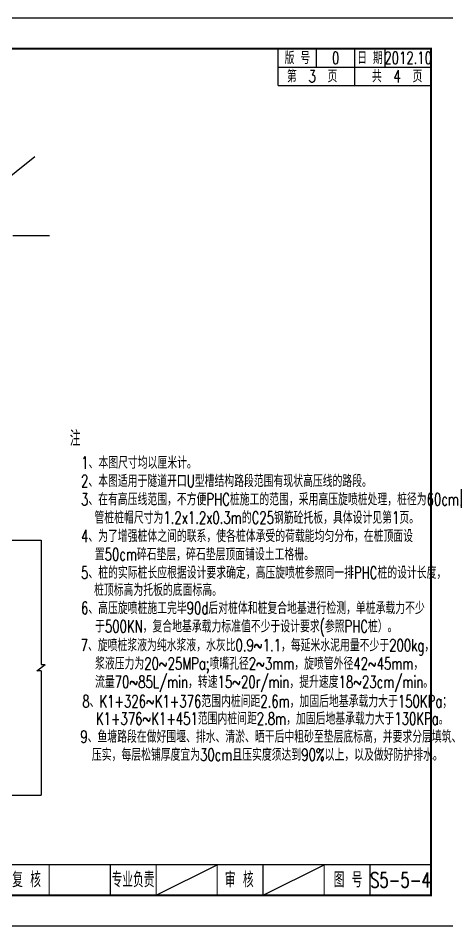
# Model space of a CAD drawing. Extents: x 216 to 1896, y 86 to 483.
# Drawn here: x 1330.8 to 1471.2, y 185.8 to 482.8 of the extents above; entities that cross this region are included whole.
import ezdxf
from ezdxf.enums import TextEntityAlignment as Align

# ---------------------------------------------------------------- set-up
doc = ezdxf.new("R2010")
doc.units = 0
doc.header["$LTSCALE"] = 5
doc.header["$MEASUREMENT"] = 0
doc.layers.get('0').update_dxf_attribs({"linetype": 'CONTINUOUS'})
for name, color, linetype in [('图框', 7, 'CONTINUOUS'), ('尺寸标注', 4, 'CONTINUOUS'), ('次轮廓', 7, 'CONTINUOUS'), ('次轮廓线', 7, 'CONTINUOUS'), ('页码', 3, 'CONTINUOUS')]:
    doc.layers.add(name, color=color, linetype=linetype)
doc.styles.get("Standard").update_dxf_attribs({"font": 'simplex1.shx', "width": 0.7, "bigfont": 'hztxt.shx'})

# ---------------------------------------------------------------- blocks, each defined once
blk = doc.blocks.new('series')
at = {"width": 0.75}
for tag, height, p in [('页码', 4, (-35, -19)), ('图名', 5, (-220, -282)), ('图号', 5, (-20, -282))]:
    blk.add_attdef(tag, text='', height=height, dxfattribs=at).set_placement(p, align=Align.MIDDLE_CENTER)

msp = doc.modelspace()

# ---------------------------------------------------------------- linework, layer by layer
for p, q in [((1375.99162, 195.83595), (1395.99162, 205.83595)), ((1410.99162, 195.83595), (1430.99162, 205.83595))]:
    msp.add_line(p, q)
msp.add_lwpolyline([(1475.99162, 185.83595), (1475.99162, 482.83595), (1055.99162, 482.83595), (1055.99162, 185.83595)], close=True)
at = {"layer": '图框'}
for p, q in [((1415.99162, 460.83595), (1415.99162, 472.83595)), ((1428.49162, 466.83595), (1428.49162, 472.83595)), ((1440.99162, 466.83595), (1440.99162, 472.83595)), ((1450.99162, 466.83595), (1450.99162, 472.83595)), ((1415.99162, 466.83595), (1465.99162, 466.83595)), ((1440.99162, 460.83595), (1440.99162, 466.83595)), ((1415.99162, 460.83595), (1465.99162, 460.83595))]:
    msp.add_line(p, q, dxfattribs=at)
for points, const_width in [([(1465.99162, 472.83595), (1085.99162, 472.83595), (1085.99162, 195.83595), (1465.99162, 195.83595), (1465.99162, 472.83595)], 0.7), ([(1085.99162, 205.83595), (1465.99162, 205.83595)], 0.4), ([(1340.99162, 195.83595), (1340.99162, 205.83595)], 0.4), ([(1360.99162, 195.83595), (1360.99162, 205.83595)], 0.4), ([(1360.99162, 195.83595), (1360.99162, 205.83595)], 0.4), ([(1375.99162, 195.83595), (1375.99162, 205.83595)], 0.4), ([(1395.99162, 195.83595), (1395.99162, 205.83595)], 0.4), ([(1410.99162, 195.83595), (1410.99162, 205.83595)], 0.4), ([(1430.99162, 195.83595), (1430.99162, 205.83595)], 0.4), ([(1445.99162, 195.83595), (1445.99162, 205.83595)], 0.4)]:
    msp.add_lwpolyline(points, dxfattribs=dict(at, const_width=const_width))
at = {"layer": '次轮廓', "linetype": 'Continuous'}
msp.add_line((1329.03703, 411.72969), (1341.14406, 411.72969), dxfattribs=at)
at = {"layer": '次轮廓线'}
msp.add_line((1321.79574, 425.98284), (1336.27833, 437.53857), dxfattribs=at)
at = {"layer": '页码', "color": 3}
for p, q in [((1103.75441, 312.08546), (1338.32053, 312.08546)), ((1338.32053, 312.08546), (1338.32053, 271.31386)), ((1336.92001, 269.31386), (1339.72106, 271.31386)), ((1338.32053, 271.31386), (1339.72106, 271.31386)), ((1338.32053, 269.31386), (1336.92001, 269.31386)), ((1338.32053, 269.31386), (1338.32053, 228.54803)), ((1103.75441, 228.54803), (1338.32053, 228.54803))]:
    msp.add_line(p, q, dxfattribs=at)

# ---------------------------------------------------------------- block references
at = {"layer": '图框'}
ref = msp.add_blockref('series', (1475.99162, 482.83595), dxfattribs=at)
ref.add_attrib('页码', '第  3  页     共  4  页', dxfattribs={"layer": '0', "height": 4, "width": 0.7}).set_placement((1440.99162, 463.83595), align=Align.MIDDLE_CENTER)
ref.add_attrib('图名', '隧道地基处理设计图', dxfattribs={"layer": '0', "height": 5, "width": 0.7}).set_placement((1255.99162, 200.83595), align=Align.MIDDLE_CENTER)
ref.add_attrib('图号', 'S5-5-4', dxfattribs={"layer": '0', "height": 5, "width": 0.7}).set_placement((1455.99162, 200.83595), align=Align.MIDDLE_CENTER)

# ---------------------------------------------------------------- texts
at = {"color": 7, "width": 0.7}
msp.add_text('注', height=5, dxfattribs=at).set_placement((1347.75202, 342.82535))
at = {"layer": '图框', "width": 0.7}
for s, height, p in [('版 号', 4, (1422.24162, 469.83595)), ('0', 4, (1434.74162, 469.83595)), ('日 期', 4, (1445.99162, 469.83595)), ('2012.10', 4, (1458.49162, 469.83595)), ('复 核', 5, (1333.5872, 200.93054)), ('专业负责', 5, (1368.43795, 200.93054)), ('审 核', 5, (1403.21175, 200.93054)), ('图 号', 5, (1438.83092, 200.93054))]:
    msp.add_text(s, height=height, dxfattribs=at).set_placement(p, align=Align.MIDDLE_CENTER)
at = {"layer": '尺寸标注', "color": 7, "linetype": 'Continuous', "width": 0.7}
for s, p in [('1、本图尺寸均以厘米计。', (1351.48534, 335.3913)), ('2、本图适用于隧道开口U型槽结构路段范围有现状高压线的路段。', (1351.41827, 329.3913)), ('3、在有高压线范围，不方便PHC桩施工的范围，采用高压旋喷桩处理，桩径为60cm，', (1351.41427, 323.3913)), ('管桩桩帽尺寸为1.2x1.2x0.3m的C25钢筋砼托板，具体设计见第1页。', (1355.80965, 317.3913)), ('4、为了增强桩体之间的联系，使各桩体承受的荷载能均匀分布，在桩顶面设', (1351.41827, 311.3913)), ('置50cm碎石垫层，碎石垫层顶面铺设土工格栅。', (1355.92039, 305.3913)), ('5、桩的实际桩长应根据设计要求确定，高压旋喷桩参照同一排PHC桩的设计长度，', (1351.41827, 299.3913)), ('桩顶标高为托板的底面标高。', (1355.68288, 293.74914)), ('6、高压旋喷桩施工完毕90d后对桩体和桩复合地基进行检测，单桩承载力不少', (1351.41827, 287.82819)), ('于500KN，复合地基承载力标准值不少于设计要求(参照PHC桩）。', (1356.00106, 281.82819)), ('7、旋喷桩浆液为纯水浆液，水灰比0.9~1.1，每延米水泥用量不少于200kg，', (1351.28657, 275.66333)), ('浆液压力为20~25MPa;喷嘴孔径2~3mm，旋喷管外径42~45mm，', (1356.00106, 269.66333)), ('流量70~85L/min，转速15~20r/min，提升速度18~23cm/min。', (1356.00106, 263.66333)), ('8、K1+326~K1+376范围内桩间距2.6m，加固后地基承载力大于150KPa；', (1351.80669, 257.32044)), ('K1+376~K1+451范围内桩间距2.8m，加固后地基承载力大于130KPa。', (1356.28153, 251.65526)), ('9、鱼塘路段在做好围堰、排水、清淤、晒干后中粗砂至垫层底标高，并要求分层填筑、', (1351.1829, 245.72855)), ('压实，每层松铺厚度宜为30cm且压实度须达到90%%%以上，以及做好防护排水。', (1354.97395, 239.8146))]:
    msp.add_text(s, height=4, dxfattribs=at).set_placement(p)

doc.saveas('drawing.dxf')
